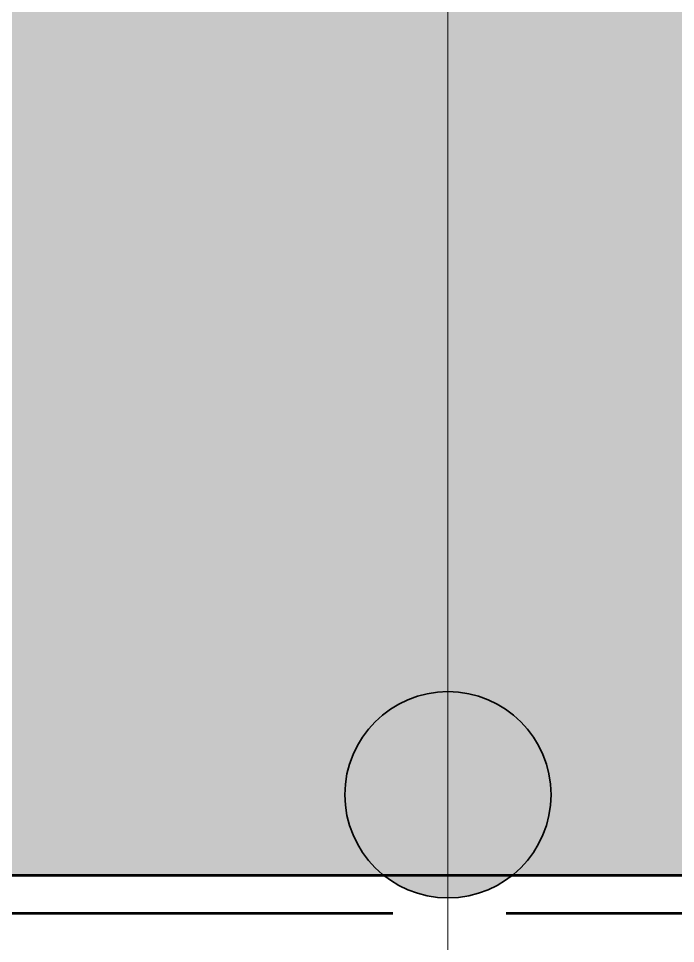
# Model space of a CAD drawing. Header units: millimetres. Extents: x -6738 to 19322, y -5679 to 4356.
# Drawn here: x 1309 to 1922, y -64 to 799 of the extents above; entities that cross this region are included whole.
import ezdxf

# ---------------------------------------------------------------- set-up
doc = ezdxf.new("R2010")
doc.units = ezdxf.units.MM
doc.linetypes.add('DASH_494_106', pattern=[599.722222, 493.888889, -105.833333])
for name, color, linetype in [('ANNOTATIONS', 7, 'Continuous'), ('GEOFAB', 5, 'Continuous'), ('MODULE_ART', 7, 'Continuous'), ('PIPES', 7, 'Continuous'), ('TANK', 7, 'Continuous')]:
    doc.layers.add(name, color=color, linetype=linetype)

# ---------------------------------------------------------------- blocks, each defined once
blk = doc.blocks.new('atlancube_face')
at = {"true_color": 0x000000}
blk.add_solid([(-1.79, -1.79), (1151.79, -1.79), (-1.79, 781.79), (1151.79, 781.79)], dxfattribs=at)

msp = doc.modelspace()

# ---------------------------------------------------------------- hatches: boundary and pattern name
at = {"layer": 'PIPES', "true_color": 0xbfbfbf}
h = msp.add_hatch(color=7, dxfattribs=at)
h.dxf.hatch_style = 1
h.paths.add_polyline_path([(1613.45, 75, 1), (1805.78, 75, 1)])

# ---------------------------------------------------------------- linework, layer by layer
at = {"layer": 'ANNOTATIONS', "lineweight": 18, "true_color": 0xffffff}
msp.add_line((1709.62, -21.17), (1709.62, 978.83), dxfattribs=at)
at = {"layer": 'ANNOTATIONS', "lineweight": 18}
msp.add_line((1709.62, -1199.44), (1709.62, -21.17), dxfattribs=at)
at = {"layer": 'GEOFAB', "color": 5, "linetype": 'DASH_494_106', "lineweight": 53}
msp.add_lwpolyline([(-35.28, -35.28), (14985.28, -35.28), (14985.28, 1595.28), (-35.28, 1595.28)], close=True, dxfattribs=at)
at = {"layer": 'PIPES', "color": 5, "lineweight": 35}
msp.add_circle((1709.62, 75), 96.17, dxfattribs=at)
at = {"layer": 'TANK', "lineweight": 53}
msp.add_lwpolyline([(0, 0), (14950, 0), (14950, 1560), (0, 1560)], close=True, dxfattribs=at)

# ---------------------------------------------------------------- block references
at = {"layer": 'MODULE_ART'}
for p in [(1150, 780), (1150, 0)]:
    msp.add_blockref('atlancube_face', p, dxfattribs=at)

doc.saveas('drawing.dxf')
